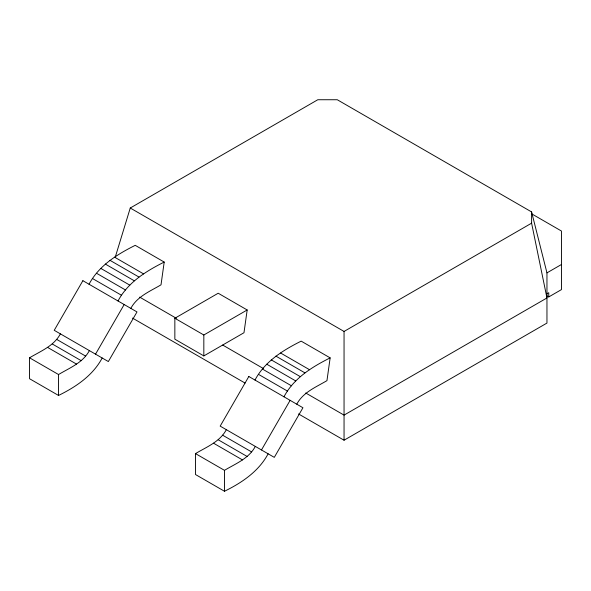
<?xml version="1.0" encoding="UTF-8"?>
<svg xmlns="http://www.w3.org/2000/svg" width="591" height="591" viewBox="0 0 591 591"><rect width="100%" height="100%" fill="white"/><g stroke="black" fill="none" stroke-linecap="round" stroke-linejoin="round"><path stroke-width="0.89" d="M89.034 284.249C98.8 265.728 117.084 254.418 135.221 245.331L164.202 262.064L161.011 284.832C150.07 291.319 137.097 296.49 130.833 308.376M247.178 309.972L243.98 332.733L203.829 355.915L174.847 339.182L174.847 318.261L218.19 293.232L247.178 309.972L203.829 334.994L174.847 318.261M254.987 380.057C264.746 361.537 283.03 350.227 301.166 341.14L330.147 357.873L326.956 380.641C316.015 387.127 303.05 392.298 296.778 404.185M115.245 257.188L130.256 208.017L317.803 99.739L337.276 99.739L531.597 211.933L546.956 272.865L546.956 323.07L344.051 440.221L298.544 413.944M95.535 354.157L124.184 304.535M261.481 449.965L290.129 400.343M118.023 300.982C127.789 282.461 146.066 271.158 164.202 262.064M102.184 357.998C92.846 375.544 75.936 386.906 58.539 395.453L29.55 378.72L29.55 357.799C40.661 351.128 53.988 345.986 60.385 333.863M283.968 396.79C293.734 378.27 312.018 366.967 330.147 357.873M268.129 453.807C258.792 471.352 241.882 482.714 224.484 491.261L195.495 474.529L195.495 453.607C206.606 446.936 219.941 441.795 226.338 429.672M29.55 357.799L58.539 374.531C69.649 367.861 82.976 362.726 89.374 350.603M195.495 453.607L224.484 470.34C235.595 463.669 248.922 458.535 255.319 446.412M130.256 208.017L344.051 331.448L531.597 223.169L531.597 211.933M546.956 272.865L561.45 264.502M546.956 293.786L548.766 292.737L548.766 296.926L546.594 295.67M548.766 296.926L561.45 289.605L561.45 231.029L531.922 213.979M114.654 257.203L143.643 273.936M280.607 353.012L309.588 369.744M109.926 260.291L138.915 277.024M275.871 356.1L304.86 372.832M105.279 264.037L134.268 280.777M271.225 359.853L300.213 376.585M100.788 268.388L129.776 285.128M266.74 364.196L295.722 380.936M139.675 297.118L176.399 318.32M222.704 345.055L263.416 368.562M305.732 392.993L344.051 415.118L546.956 297.967L531.597 223.169M96.54 273.264L125.528 290.004M262.485 369.072L291.474 385.812M92.602 278.583L121.583 295.315M258.548 374.391L287.536 391.124M132.487 318.076L245.058 383.064M56.64 339.36L85.621 356.092M222.585 435.168L251.567 451.901M52.267 343.969L81.255 360.702M218.212 439.778L247.201 456.511M47.576 347.39L76.564 364.122M213.528 443.198L242.509 459.931M344.051 331.448L344.051 440.221M224.484 470.34L224.484 491.261M203.829 334.994L203.829 355.915M58.539 374.531L58.539 395.453M82.88 280.688L54.232 330.31L108.345 361.552L136.994 311.937L82.88 280.688M248.826 376.497L220.177 426.118L274.29 457.36L302.939 407.746L248.826 376.497"/></g></svg>
